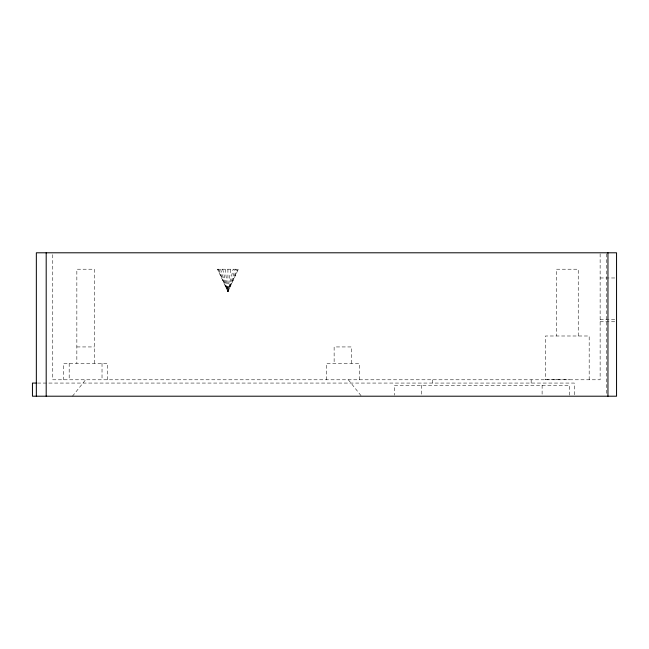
<?xml version="1.0" encoding="UTF-8"?>
<svg xmlns="http://www.w3.org/2000/svg" width="649" height="649" viewBox="0 0 649 649"><rect width="100%" height="100%" fill="white"/><g stroke="black" fill="none" stroke-linecap="round" stroke-linejoin="round"><path stroke-width="0.49" stroke-dasharray="3.25 2.43" d="M217.837 269.213L227.921 291.539L238.353 269.213L217.488 269.213L227.921 291.539L230.622 269.213M218.883 269.213L227.921 291.539L233.137 269.213M220.538 269.213L227.921 291.539L235.303 269.213M222.704 269.213L227.921 291.539L236.958 269.213M225.219 269.213L227.921 291.539L238.005 269.213M72.469 396.206L85.603 379.787M600.13 277.975L616.55 277.975M600.13 319.576L616.55 319.576M600.13 321.766L616.55 321.766M76.85 346.939L94.365 346.939M545.395 379.527L569.473 379.787M37.512 383.064L574.341 383.064L574.341 395.192M556.339 379.527L557.102 379.787M348.343 379.787L361.477 396.206M606.701 253.808L606.701 395.192M600.13 253.8L600.13 379.787L52.764 379.787L52.764 252.794M589.178 379.787L589.178 335.995L545.395 335.995L545.395 379.787M578.235 335.995L578.235 269.213L556.339 269.213L556.339 335.995M569.473 395.209L569.473 385.255L394.316 385.255L394.316 395.209M542.11 385.255L542.11 395.209M531.158 379.787L531.158 385.255M432.632 379.787L432.632 385.255M421.688 385.255L421.688 395.209M359.286 379.787L359.286 363.367L326.447 363.367L326.447 379.787M351.604 363.367L351.604 346.939L334.13 346.939L334.13 363.367M227.921 269.213L227.921 291.539M107.499 379.787L107.499 363.367L63.707 363.367L63.707 379.787M102.023 363.367L102.023 379.787M94.365 363.367L94.365 269.213L76.85 269.213L76.85 363.367M69.183 363.367L69.183 379.787"/><path stroke-width="0.97" d="M36.498 383.064L32.45 383.064L32.45 396.206L616.55 396.206L616.55 252.794L36.344 252.794L36.344 396.206M607.951 252.794L607.951 396.206M46.193 252.794L46.193 396.206"/></g></svg>
